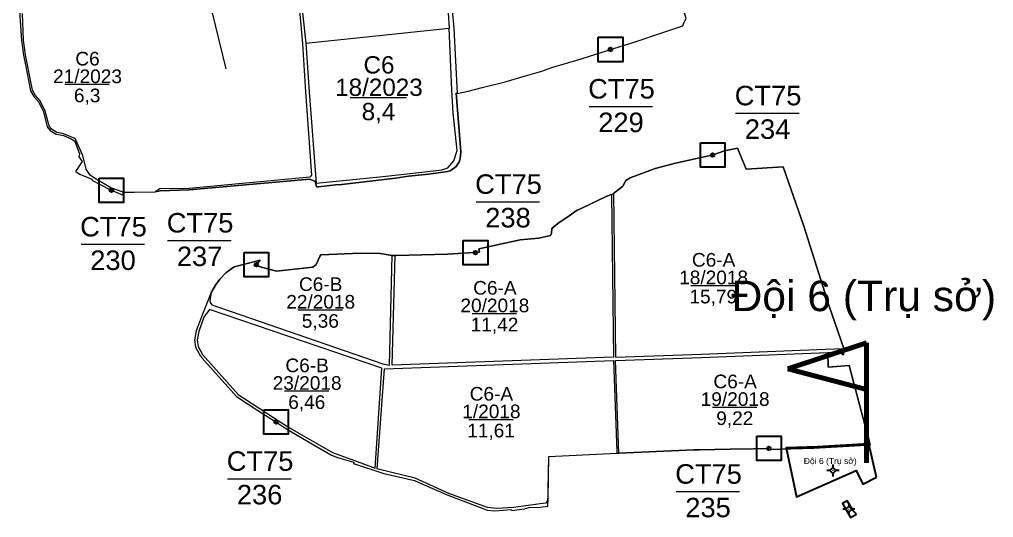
# Model space of a CAD drawing. Header units: metres. Extents: x 413349 to 415633, y 1525740 to 1530795.
# Drawn here: x 413621 to 415617, y 1528311 to 1529333 of the extents above; entities that cross this region are included whole.
import ezdxf
from ezdxf.enums import TextEntityAlignment as Align

# ---------------------------------------------------------------- set-up
doc = ezdxf.new("R2010")
doc.units = ezdxf.units.M
doc.header["$MEASUREMENT"] = 0
doc.layers.add('RanhTwo', color=3, linetype='Continuous', lineweight=0)
doc.layers.add('TruSo', color=1, linetype='Continuous', lineweight=106)
doc.styles.add('Style-Arial', font='arial.ttf')

# ---------------------------------------------------------------- blocks, each defined once
blk = doc.blocks.new('*U0')
at = {"color": 0, "linetype": 'Continuous', "lineweight": -2, "ltscale": 10, "flags": 128}
blk.add_lwpolyline([(-150, 150), (150, 150), (150, -150), (-150, -150), (-150, 150)], close=True, dxfattribs=at)
at = {"color": 0, "linetype": 'Continuous', "lineweight": -2, "ltscale": 10}
blk.add_circle((-0.02828, 0.016065), 22.5, dxfattribs=at)
blk = doc.blocks.new('*U8')
at = {"layer": 'RanhTwo', "color": 3, "linetype": 'Continuous', "lineweight": 13}
blk.add_line((-66.520877, -1.660429), (63.750129, -1.660429), dxfattribs=at)
at = {"layer": 'RanhTwo', "color": 3, "linetype": 'Continuous', "lineweight": 13, "style": 'Style-Arial'}
for s, p in [('CT75', (-0.000029, 14.422722)), ('229', (-1.025137, -54.422685))]:
    blk.add_text(s, height=40, dxfattribs=at).set_placement(p, align=Align.CENTER)
blk = doc.blocks.new('*U9')
at = {"layer": 'RanhTwo', "color": 3, "linetype": 'Continuous', "lineweight": 13}
blk.add_line((-66.520877, -1.660429), (63.750129, -1.660429), dxfattribs=at)
at = {"layer": 'RanhTwo', "color": 3, "linetype": 'Continuous', "lineweight": 13, "style": 'Style-Arial'}
for s, p in [('CT75', (-0.000029, 14.422722)), ('230', (-1.025137, -54.422685))]:
    blk.add_text(s, height=40, dxfattribs=at).set_placement(p, align=Align.CENTER)
blk = doc.blocks.new('*U13')
at = {"layer": 'RanhTwo', "color": 3, "linetype": 'Continuous', "lineweight": 13}
blk.add_line((-66.520877, -1.660429), (63.750129, -1.660429), dxfattribs=at)
at = {"layer": 'RanhTwo', "color": 3, "linetype": 'Continuous', "lineweight": 13, "style": 'Style-Arial'}
for s, p in [('CT75', (-0.000029, 14.422722)), ('234', (-1.025137, -54.422685))]:
    blk.add_text(s, height=40, dxfattribs=at).set_placement(p, align=Align.CENTER)
blk = doc.blocks.new('*U14')
at = {"layer": 'RanhTwo', "color": 3, "linetype": 'Continuous', "lineweight": 13}
blk.add_line((-66.520877, -1.660429), (63.750129, -1.660429), dxfattribs=at)
at = {"layer": 'RanhTwo', "color": 3, "linetype": 'Continuous', "lineweight": 13, "style": 'Style-Arial'}
for s, p in [('CT75', (-0.000029, 14.422722)), ('238', (-1.025137, -54.422685))]:
    blk.add_text(s, height=40, dxfattribs=at).set_placement(p, align=Align.CENTER)
blk = doc.blocks.new('*U15')
at = {"layer": 'RanhTwo', "color": 3, "linetype": 'Continuous', "lineweight": 13}
blk.add_line((-66.520877, -1.660429), (63.750129, -1.660429), dxfattribs=at)
at = {"layer": 'RanhTwo', "color": 3, "linetype": 'Continuous', "lineweight": 13, "style": 'Style-Arial'}
for s, p in [('CT75', (-0.000029, 14.422722)), ('237', (-1.025137, -54.422685))]:
    blk.add_text(s, height=40, dxfattribs=at).set_placement(p, align=Align.CENTER)
blk = doc.blocks.new('*U16')
at = {"layer": 'RanhTwo', "color": 3, "linetype": 'Continuous', "lineweight": 13}
blk.add_line((-66.520877, -1.660429), (63.750129, -1.660429), dxfattribs=at)
at = {"layer": 'RanhTwo', "color": 3, "linetype": 'Continuous', "lineweight": 13, "style": 'Style-Arial'}
for s, p in [('CT75', (-0.000029, 14.422722)), ('236', (-1.025137, -54.422685))]:
    blk.add_text(s, height=40, dxfattribs=at).set_placement(p, align=Align.CENTER)
blk = doc.blocks.new('*U17')
at = {"layer": 'RanhTwo', "color": 3, "linetype": 'Continuous', "lineweight": 13}
blk.add_line((-66.520877, -1.660429), (63.750129, -1.660429), dxfattribs=at)
at = {"layer": 'RanhTwo', "color": 3, "linetype": 'Continuous', "lineweight": 13, "style": 'Style-Arial'}
for s, p in [('CT75', (-0.000029, 14.422722)), ('235', (-1.025137, -54.422685))]:
    blk.add_text(s, height=40, dxfattribs=at).set_placement(p, align=Align.CENTER)
blk = doc.blocks.new('*U27')
at = {"layer": 'RanhTwo', "color": 3, "linetype": 'Continuous', "lineweight": 13}
blk.add_line((-66.520877, -1.660429), (63.750129, -1.660429), dxfattribs=at)
at = {"layer": 'RanhTwo', "color": 3, "linetype": 'Continuous', "lineweight": 13, "style": 'Style-Arial'}
blk.add_text('5,36', height=40, dxfattribs=at).set_placement((-1.025137, -54.422685), align=Align.CENTER)
at = {"layer": 'RanhTwo', "color": 3, "linetype": 'Continuous', "lineweight": 13, "insert": (-0.000029, 1.089388), "char_height": 40, "attachment_point": 8, "line_spacing_factor": 0.776524, "style": 'Style-Arial'}
blk.add_mtext('C6-B\\P22/2018', dxfattribs=at)
blk = doc.blocks.new('*U28')
at = {"layer": 'RanhTwo', "color": 3, "linetype": 'Continuous', "lineweight": 13}
blk.add_line((-66.520877, -1.660429), (63.750129, -1.660429), dxfattribs=at)
at = {"layer": 'RanhTwo', "color": 3, "linetype": 'Continuous', "lineweight": 13, "style": 'Style-Arial'}
blk.add_text('6,46', height=40, dxfattribs=at).set_placement((-1.025137, -54.422685), align=Align.CENTER)
at = {"layer": 'RanhTwo', "color": 3, "linetype": 'Continuous', "lineweight": 13, "insert": (-0.000029, 1.089388), "char_height": 40, "attachment_point": 8, "line_spacing_factor": 0.776524, "style": 'Style-Arial'}
blk.add_mtext('C6-B\\P23/2018', dxfattribs=at)
blk = doc.blocks.new('*U29')
at = {"layer": 'RanhTwo', "color": 3, "linetype": 'Continuous', "lineweight": 13}
blk.add_line((-66.520877, -1.660429), (63.750129, -1.660429), dxfattribs=at)
at = {"layer": 'RanhTwo', "color": 3, "linetype": 'Continuous', "lineweight": 13, "style": 'Style-Arial'}
blk.add_text('11,42', height=40, dxfattribs=at).set_placement((-1.025137, -54.422685), align=Align.CENTER)
at = {"layer": 'RanhTwo', "color": 3, "linetype": 'Continuous', "lineweight": 13, "insert": (-0.000029, 1.089388), "char_height": 40, "attachment_point": 8, "line_spacing_factor": 0.776524, "style": 'Style-Arial'}
blk.add_mtext('C6-A\\P20/2018', dxfattribs=at)
blk = doc.blocks.new('*U30')
at = {"layer": 'RanhTwo', "color": 3, "linetype": 'Continuous', "lineweight": 13}
blk.add_line((-66.520877, -1.660429), (63.750129, -1.660429), dxfattribs=at)
at = {"layer": 'RanhTwo', "color": 3, "linetype": 'Continuous', "lineweight": 13, "style": 'Style-Arial'}
blk.add_text('15,79', height=40, dxfattribs=at).set_placement((-1.025137, -54.422685), align=Align.CENTER)
at = {"layer": 'RanhTwo', "color": 3, "linetype": 'Continuous', "lineweight": 13, "insert": (-0.000029, 1.089388), "char_height": 40, "attachment_point": 8, "line_spacing_factor": 0.776524, "style": 'Style-Arial'}
blk.add_mtext('C6-A \\P18/2018', dxfattribs=at)
blk = doc.blocks.new('*U31')
at = {"layer": 'RanhTwo', "color": 3, "linetype": 'Continuous', "lineweight": 13}
blk.add_line((-66.520877, -1.660429), (63.750129, -1.660429), dxfattribs=at)
at = {"layer": 'RanhTwo', "color": 3, "linetype": 'Continuous', "lineweight": 13, "style": 'Style-Arial'}
blk.add_text('11,61', height=40, dxfattribs=at).set_placement((-1.025137, -54.422685), align=Align.CENTER)
at = {"layer": 'RanhTwo', "color": 3, "linetype": 'Continuous', "lineweight": 13, "insert": (-0.000029, 1.089388), "char_height": 40, "attachment_point": 8, "line_spacing_factor": 0.776524, "style": 'Style-Arial'}
blk.add_mtext('C6-A\\P1/2018', dxfattribs=at)
blk = doc.blocks.new('*U51')
at = {"layer": 'RanhTwo', "color": 3, "linetype": 'Continuous', "lineweight": 13}
blk.add_line((-66.520877, -1.660429), (63.750129, -1.660429), dxfattribs=at)
at = {"layer": 'RanhTwo', "color": 3, "linetype": 'Continuous', "lineweight": 13, "style": 'Style-Arial'}
blk.add_text('9,22', height=40, dxfattribs=at).set_placement((-1.025137, -54.422685), align=Align.CENTER)
at = {"layer": 'RanhTwo', "color": 3, "linetype": 'Continuous', "lineweight": 13, "insert": (-0.000029, 1.089388), "char_height": 40, "attachment_point": 8, "line_spacing_factor": 0.776524, "style": 'Style-Arial'}
blk.add_mtext('C6-A \\P19/2018', dxfattribs=at)
blk = doc.blocks.new('CENTRD')
at = {"layer": 'RanhTwo', "linetype": 'Continuous', "lineweight": 30}
h = blk.add_hatch(color=5, dxfattribs=at)
edge = h.paths.add_edge_path()
edge.add_arc((0, 0), 1.5, 0, 360)
at = {"layer": 'RanhTwo', "color": 5, "linetype": 'Continuous', "lineweight": 30}
for p, q in [((-6.25, 0), (-12.5, 0)), ((0, 6.25), (-6.25, 0)), ((-6.25, 0), (0, -6.25)), ((0, 12.5), (0, 6.25)), ((6.25, 0), (0, 6.25)), ((0, -6.25), (6.25, 0)), ((12.5, 0), (6.25, 0)), ((0, -6.25), (0, -12.5))]:
    blk.add_line(p, q, dxfattribs=at)
blk = doc.blocks.new('*U56')
at = {"layer": 'TruSo', "color": 1, "linetype": 'Continuous', "lineweight": 106}
for p, q in [((80.501313, 123.087532), (-80.501268, 70.243642)), ((80.501313, -123.087664), (80.501313, 123.087532)), ((-80.501268, 70.243642), (80.501094, 27.367806))]:
    blk.add_line(p, q, dxfattribs=at)
blk = doc.blocks.new('*U55')
at = {"layer": 'TruSo', "color": 1, "linetype": 'Continuous', "lineweight": 106}
blk.add_blockref('*U56', (-75.311655, -79.483447), dxfattribs=at)
at = {"layer": 'RanhTwo', "color": 7, "linetype": 'Continuous', "lineweight": 0, "style": 'Style-Arial'}
blk.add_text('Đội 6 (Trụ sở)', height=62.5, dxfattribs=at).set_placement((0.000082, 140.071497), align=Align.MIDDLE_CENTER)
blk = doc.blocks.new('*U72')
at = {"layer": 'RanhTwo', "color": 3, "linetype": 'Continuous', "lineweight": 13}
blk.add_line((-66.520877, -1.660429), (63.750129, -1.660429), dxfattribs=at)
at = {"layer": 'RanhTwo', "color": 3, "linetype": 'Continuous', "lineweight": 13, "style": 'Style-Arial'}
blk.add_text('8,4', height=40, dxfattribs=at).set_placement((-1.025137, -54.422685), align=Align.CENTER)
at = {"layer": 'RanhTwo', "color": 3, "linetype": 'Continuous', "lineweight": 13, "insert": (-0.000029, 1.089388), "char_height": 40, "attachment_point": 8, "line_spacing_factor": 0.776524, "style": 'Style-Arial'}
blk.add_mtext('C6\\P18/2023', dxfattribs=at)
blk = doc.blocks.new('*U73')
at = {"layer": 'RanhTwo', "color": 3, "linetype": 'Continuous', "lineweight": 13}
blk.add_line((-66.520877, -1.660429), (63.750129, -1.660429), dxfattribs=at)
at = {"layer": 'RanhTwo', "color": 3, "linetype": 'Continuous', "lineweight": 13, "style": 'Style-Arial'}
blk.add_text('6,3', height=40, dxfattribs=at).set_placement((-1.025137, -54.422685), align=Align.CENTER)
at = {"layer": 'RanhTwo', "color": 3, "linetype": 'Continuous', "lineweight": 13, "insert": (-0.000029, 1.089388), "char_height": 40, "attachment_point": 8, "line_spacing_factor": 0.776524, "style": 'Style-Arial'}
blk.add_mtext('C6\\P21/2023', dxfattribs=at)

msp = doc.modelspace()

# ---------------------------------------------------------------- linework, layer by layer
at = {"layer": 'RanhTwo', "color": 7, "linetype": 'Continuous', "lineweight": 0}
msp.add_line((413988.692401, 1529462.198874), (414044.228678, 1529231.738668), dxfattribs=at)
at = {"layer": 'RanhTwo', "color": 3, "linetype": 'Continuous', "lineweight": 13}
for p, q in [((414494.479, 1529426.05), (414501.777, 1529315.046)), ((414196.079, 1529393.043), (414208.501, 1529284.011)), ((414208.501, 1529284.011), (414501.777, 1529315.046))]:
    msp.add_line(p, q, dxfattribs=at)
at = {"layer": 'RanhTwo', "color": 3, "linetype": 'Continuous', "lineweight": 0}
for p, q in [((414385.197, 1528848.71), (414390.9367, 1528848.8484)), ((414014.1571, 1528772.4263), (414015.46, 1528775.12)), ((414845.4552, 1528442.854), (414849.4511, 1528443.0428)), ((414704.1477, 1528334.3731), (414704.489, 1528350.09))]:
    msp.add_line(p, q, dxfattribs=at)
at = {"layer": 'RanhTwo', "color": 1, "linetype": 'Continuous', "lineweight": 13}
msp.add_line((415336.33, 1528318.67), (415336.54, 1528318.3), dxfattribs=at)
at = {"layer": 'RanhTwo', "color": 3, "linetype": 'Continuous', "lineweight": 0, "flags": 128}
for points in [[(414488.783, 1529769.5328), (414490.267, 1529629.61), (414501.566, 1529426.003), (414511.558, 1529314.803), (414518.0579, 1529181.221)], [(414191.6664, 1529390.4466), (414201.194, 1529282.774), (414207.341, 1529184.238), (414220.079, 1529013.291), (414216.661, 1529009.637), (413969.254, 1528986.385), (413908.87, 1528985.31), (413899.271, 1528979.113)], [(414518.0579, 1529181.221), (414541.19, 1529185.96), (414569.67, 1529193.22), (414616.37, 1529205.12), (414658.37, 1529217.57), (414687.2, 1529225.45), (414689.99, 1529226.21), (414714.62, 1529234.74), (414763.86, 1529249.45), (414887.12, 1529288.44), (414889, 1529289.08), (414933.67, 1529304.33), (414980.91, 1529319.99), (414983.09, 1529325.71), (414987.78, 1529334.77), (414978.25, 1529365.31), (414993.89, 1529368.78), (414996.48, 1529361.56), (415010.16, 1529364.72), (415058.51, 1529378.93), (415101.2439, 1529390.7326)], [(413621.339, 1529350.348), (413625.818, 1529289.973), (413629.512, 1529259.743), (413633.611, 1529239.778), (413644.232, 1529186.528), (413650.701, 1529174.549), (413660.7164, 1529163.5253), (413670.2812, 1529143.315), (413678.316, 1529112.878), (413684.374, 1529104.776), (413696.2394, 1529097.6961), (413697.56, 1529097.46), (413711.83, 1529094.67), (413727.5, 1529087.89), (413734.47, 1529083.01), (413744.08, 1529057.47), (413742.84, 1529051.38), (413749.87, 1529041.31), (413736.27, 1529020.99), (413737.35, 1529020.01), (413745.29, 1529015.29), (413769.46, 1529005.34), (413770.091, 1529004.563), (413769.563, 1529003.24), (413806.7483, 1528984.1528), (413833.78, 1528972.32), (413834.002, 1528978.704)], [(413834.002, 1528978.704), (413808.234, 1528987.784), (413774.803, 1529006.967), (413766.264, 1529013.176), (413757.902, 1529026.106), (413751.371, 1529053.69), (413735.537, 1529088.946), (413709.37, 1529098.705), (413697.925, 1529101.219), (413687.189, 1529107.625), (413682.3966, 1529114.7001), (413673.967, 1529144.618), (413663.984, 1529165.712), (413653.898, 1529176.814), (413647.93, 1529187.865), (413633.354, 1529260.363), (413629.699, 1529290.277), (413627.792, 1529345.2176)], [(414208.501, 1529284.011), (414215.061, 1529184.549), (414229.581, 1528996.714), (414359.585, 1529009.747), (414421.829, 1529017.173), (414486.712, 1529024.637), (414499.342, 1529028.676), (414511.624, 1529042.641), (414518.346, 1529064.242), (414509.914, 1529141.214), (414507.049, 1529188.696), (414501.777, 1529315.046)], [(414518.0579, 1529181.221), (414517.76, 1529181.16), (414516.41, 1529181.51), (414525.94, 1529061.1), (414524.27, 1529046.86), (414522.14, 1529041.11), (414519.6, 1529036.52), (414517.53, 1529033.19), (414515.93, 1529031.21), (414513.87, 1529028.93), (414503.65, 1529022.35), (414498.83, 1529020.96), (414494.13, 1529020.02), (414484.45, 1529019.04), (414459.23, 1529015.36), (414418.86, 1529011.07), (414391.73, 1529007.64), (414281.71, 1528994.2), (414269.14, 1528993.82), (414233.99, 1528989.37), (414229.94, 1528989.28), (414227.99, 1528998.67), (414226.71, 1529001.04), (414215.501, 1529005.358), (413969.317, 1528983.151), (413909.9642, 1528981.4399), (413899.271, 1528979.113)], [(414838.767, 1528976.0389), (414857.746, 1528991.189), (414863.983, 1529002.365), (414872.806, 1529008.28), (414923.929, 1529027.434), (414965.751, 1529038.391), (415006.333, 1529047.115), (415043.108, 1529055.021), (415066.218, 1529063.21), (415092.918, 1529069.162), (415110.692, 1529025.695), (415186.088, 1529030.859), (415228.774, 1528908.618), (415280.821, 1528744.417), (415311.0334, 1528658.1113)], [(413834.002, 1528978.704), (413856.171, 1528978.6524), (413899.271, 1528979.113)], [(414834.792, 1528973.7333), (414837.6339, 1528975.3817), (414838.7667, 1528976.0387), (414838.767, 1528976.0389)], [(414838.767, 1528976.0389), (414842.4604, 1528640.245), (415018.75, 1528646.061), (415272.586, 1528656.546), (415311.0334, 1528658.1113)], [(414834.792, 1528973.7333), (414838.4617, 1528640.1056), (414385.3403, 1528623.4643), (414390.9367, 1528848.8484)], [(414390.9367, 1528848.8484), (414393.49, 1528848.91), (414498.31, 1528851.61), (414564.16, 1528855.19), (414563.02, 1528862.15), (414647.37, 1528880.7), (414685.52, 1528884.17), (414709.41, 1528889.62), (414711.444, 1528894.164), (414712.313, 1528904.161), (414724.91, 1528914.612), (414747.5726, 1528929.9339), (414764.569, 1528941.425), (414772.1983, 1528945.052), (414825.233, 1528970.265), (414834.792, 1528973.7333)], [(414014.1571, 1528772.4263), (414011.322, 1528755.581), (414011.785, 1528752.118), (414015.433, 1528747.712), (414365.7048, 1528626.4246), (414379.9482, 1528623.8509), (414385.197, 1528848.71)], [(414015.46, 1528775.12), (414022.96, 1528787.71), (414032.08, 1528799.83), (414044.437, 1528813.027), (414061.152, 1528825.454), (414114.34, 1528838.85), (414105.846, 1528827.841), (414112.79, 1528826.33), (414148.3255, 1528816.617), (414222.8512, 1528824.9007), (414229.2563, 1528830.2773), (414237.383, 1528848.2), (414238.641, 1528849.84), (414320.041, 1528853.729), (414360.798, 1528853.06), (414385.197, 1528848.71)], [(414014.1571, 1528772.4263), (413999.199, 1528735.449), (413983.63, 1528693.795), (413980.048, 1528675.62), (413982.166, 1528660.598), (413992.087, 1528642.238), (413995.783, 1528638.093), (414066.207, 1528559.141), (414110.045, 1528530.505), (414137.537, 1528513.11), (414146.863, 1528507.486), (414167.516, 1528493.681), (414222.087, 1528461.618), (414260.74, 1528439.332), (414272.738, 1528434.553), (414306.601, 1528424.789), (414305.675, 1528422.268), (414368.014, 1528401.287), (414430.744, 1528386.775), (414445.722, 1528379.912), (414501.541, 1528356.23), (414569.683, 1528330.468), (414579.594, 1528326.278), (414595.384, 1528324.8747), (414629.942, 1528327.342), (414630.295, 1528325.621), (414656.496, 1528329.2651), (414666.09, 1528331.38), (414688.528, 1528332.703), (414704.1477, 1528334.3731)], [(414364.2488, 1528617.2175), (414010.615, 1528737.949), (413999.101, 1528722.354), (413988.79, 1528692.405), (413985.453, 1528675.473), (413987.312, 1528662.29), (413996.481, 1528645.321), (414069.715, 1528563.218), (414171.048, 1528497.025), (414262.992, 1528444.187), (414307.801, 1528428.312), (414350.3382, 1528412.589), (414364.2488, 1528617.2175)], [(415311.0334, 1528658.1113), (415311.0468, 1528658.073), (415310.155, 1528644.677), (415304.254, 1528648.137), (415277.632, 1528649.873)], [(414849.4511, 1528443.0428), (414842.704, 1528633.361), (415019.0088, 1528639.1775), (415277.632, 1528649.873)], [(415277.632, 1528649.873), (415278.875, 1528619.755), (415321.8589, 1528622.723), (415353.38, 1528504.15), (415354.46, 1528500), (415362.4778, 1528469.0424), (415364.9, 1528459.69), (415358.29, 1528459.33), (415356.42, 1528459.3), (415249.41, 1528453.26), (415157.3689, 1528450.3975), (415156.886, 1528453.003), (415125.478, 1528452.3), (415077.5362, 1528451.2271), (415015.023, 1528449.828), (415003.465, 1528450.294), (414849.4511, 1528443.0428)], [(414704.489, 1528350.09), (414700.502, 1528340.723), (414688.208, 1528338.879), (414654.59, 1528334.382), (414633.728, 1528331.461), (414599.911, 1528329.825), (414580.754, 1528331.528), (414501.392, 1528360.177), (414432.3672, 1528391.9227), (414356.157, 1528410.484), (414354.245, 1528411.1757), (414354.2999, 1528411.9215), (414369.3256, 1528615.9832), (414838.7064, 1528633.2217), (414845.3292, 1528446.4088), (414845.4552, 1528442.854)], [(414704.489, 1528350.09), (414706.363, 1528436.398), (414845.4552, 1528442.854)]]:
    msp.add_lwpolyline(points, dxfattribs=at)
at = {"layer": 'RanhTwo', "color": 3, "linetype": 'Continuous', "lineweight": 13, "flags": 128}
for points in [[(413621.339, 1529350.348), (413625.818, 1529289.973), (413629.512, 1529259.743), (413633.611, 1529239.778), (413644.232, 1529186.528), (413650.701, 1529174.549), (413660.7164, 1529163.5253), (413670.2812, 1529143.315), (413678.316, 1529112.878), (413684.374, 1529104.776), (413696.2394, 1529097.6961), (413697.56, 1529097.46), (413711.83, 1529094.67), (413727.5, 1529087.89), (413734.47, 1529083.01), (413744.08, 1529057.47), (413742.84, 1529051.38), (413749.87, 1529041.31), (413736.27, 1529020.99), (413737.35, 1529020.01), (413745.29, 1529015.29), (413769.46, 1529005.34), (413770.091, 1529004.563), (413769.563, 1529003.24), (413806.7483, 1528984.1528), (413833.78, 1528972.32), (413834.002, 1528978.704), (413856.171, 1528978.6524), (413899.271, 1528979.113), (413909.9642, 1528981.4399), (413969.317, 1528983.151), (414215.501, 1529005.358), (414226.71, 1529001.04), (414227.99, 1528998.67), (414229.94, 1528989.28), (414233.99, 1528989.37), (414269.14, 1528993.82), (414281.71, 1528994.2), (414391.73, 1529007.64), (414418.86, 1529011.07), (414459.23, 1529015.36), (414484.45, 1529019.04), (414494.13, 1529020.02), (414498.83, 1529020.96), (414503.65, 1529022.35), (414513.87, 1529028.93), (414515.93, 1529031.21), (414517.53, 1529033.19), (414519.6, 1529036.52), (414522.14, 1529041.11), (414524.27, 1529046.86), (414525.94, 1529061.1), (414516.41, 1529181.51), (414517.76, 1529181.16), (414518.0579, 1529181.221), (414541.19, 1529185.96), (414569.67, 1529193.22), (414616.37, 1529205.12), (414658.37, 1529217.57), (414687.2, 1529225.45), (414689.99, 1529226.21), (414714.62, 1529234.74), (414763.86, 1529249.45), (414887.12, 1529288.44), (414889, 1529289.08), (414933.67, 1529304.33), (414980.91, 1529319.99), (414983.09, 1529325.71), (414987.78, 1529334.77)], [(415364.9, 1528459.69), (415362.4778, 1528469.0424), (415354.46, 1528500), (415353.38, 1528504.15), (415321.8589, 1528622.723), (415278.875, 1528619.755), (415277.632, 1528649.873), (415304.254, 1528648.137), (415310.155, 1528644.677), (415311.0468, 1528658.073), (415280.821, 1528744.417), (415228.774, 1528908.618), (415186.088, 1529030.859), (415110.692, 1529025.695), (415092.918, 1529069.162), (415066.218, 1529063.21), (415043.108, 1529055.021), (415006.333, 1529047.115), (414965.751, 1529038.391), (414923.929, 1529027.434), (414872.806, 1529008.28), (414863.983, 1529002.365), (414857.746, 1528991.189), (414838.7667, 1528976.0387), (414834.7918, 1528973.7332), (414825.233, 1528970.265), (414772.1983, 1528945.052), (414764.569, 1528941.425), (414747.5726, 1528929.9339), (414724.91, 1528914.612), (414712.313, 1528904.161), (414711.444, 1528894.164), (414709.41, 1528889.62), (414685.52, 1528884.17), (414647.37, 1528880.7), (414563.02, 1528862.15), (414564.16, 1528855.19), (414498.31, 1528851.61), (414393.49, 1528848.91), (414385.197, 1528848.71), (414360.798, 1528853.06), (414320.041, 1528853.729), (414238.641, 1528849.84), (414237.383, 1528848.2), (414229.2563, 1528830.2773), (414222.8512, 1528824.9007), (414148.3255, 1528816.617), (414112.79, 1528826.33), (414105.846, 1528827.841), (414114.34, 1528838.85), (414061.152, 1528825.454), (414044.437, 1528813.027), (414032.08, 1528799.83), (414022.96, 1528787.71), (414015.46, 1528775.12), (414014.1571, 1528772.4263), (413999.199, 1528735.449), (413983.63, 1528693.795), (413980.048, 1528675.62), (413982.166, 1528660.598), (413992.087, 1528642.238), (413995.783, 1528638.093), (414066.207, 1528559.141), (414110.045, 1528530.505), (414137.537, 1528513.11), (414146.863, 1528507.486), (414167.516, 1528493.681), (414222.087, 1528461.618), (414260.74, 1528439.332), (414272.738, 1528434.553), (414306.601, 1528424.789), (414305.675, 1528422.268), (414368.014, 1528401.287), (414430.744, 1528386.775), (414445.722, 1528379.912), (414501.541, 1528356.23), (414569.683, 1528330.468), (414579.594, 1528326.278), (414595.384, 1528324.8747), (414629.942, 1528327.342), (414630.295, 1528325.621), (414656.496, 1528329.2651), (414666.09, 1528331.38), (414688.528, 1528332.703), (414704.1477, 1528334.3731), (414706.363, 1528436.398), (414845.455, 1528442.854), (414849.4511, 1528443.0428), (415003.465, 1528450.294), (415015.023, 1528449.828), (415077.5362, 1528451.2271), (415125.478, 1528452.3), (415156.886, 1528453.003), (415157.3689, 1528450.3975), (415249.41, 1528453.26), (415356.42, 1528459.3), (415358.29, 1528459.33), (415364.9, 1528459.69)]]:
    msp.add_lwpolyline(points, dxfattribs=at)
at = {"layer": 'RanhTwo', "color": 5, "linetype": 'Continuous', "lineweight": 30, "flags": 128}
for points in [[(415377.65, 1528394.15), (415361.97, 1528462.01), (415256.66, 1528456.15), (415192.41, 1528454.15), (415213.69, 1528353.42), (415336.15, 1528407.58), (415349.98, 1528379.71), (415377.65, 1528394.15)], [(415336.33, 1528318.67), (415329.26, 1528325.27), (415327.71, 1528327.92), (415317.27, 1528345.55), (415307.99, 1528340.14), (415324.51, 1528311.12), (415336.54, 1528318.3)]]:
    msp.add_lwpolyline(points, dxfattribs=at)

# ---------------------------------------------------------------- block references
at = {"layer": 'RanhTwo', "color": 3, "linetype": 'Continuous', "lineweight": 30, "ltscale": 1.666667, "xscale": 0.166667, "yscale": 0.166667, "zscale": 0.166667}
for p in [(414832.516, 1529271.287), (415041.752, 1529054.696), (413809.757713, 1528982.471323), (414555.84, 1528854.754), (414106.764, 1528829.739), (414147.08, 1528507.375), (415157.206, 1528452.824)]:
    msp.add_blockref('*U0', p, dxfattribs=at)
at = {"layer": 'RanhTwo', "color": 3, "linetype": 'Continuous', "lineweight": 13}
for name, p, xscale, yscale, zscale in [('*U73', (413760.75986, 1529201.12316), 0.698935, 0.698935, 0.698935), ('*U72', (414358.076674, 1529174.541576), 0.888426, 0.888426, 0.888426), ('*U30', (415043.881696, 1528788.504003), 0.698935, 0.698935, 0.698935), ('*U27', (414238.60567, 1528738.524681), 0.698935, 0.698935, 0.698935), ('*U29', (414595.610076, 1528731.058949), 0.698935, 0.698935, 0.698935), ('*U28', (414210.837531, 1528571.926942), 0.698935, 0.698935, 0.698935), ('*U51', (415087.9691, 1528538.937052), 0.698935, 0.698935, 0.698935), ('*U31', (414588.484219, 1528513.617733), 0.698935, 0.698935, 0.698935)]:
    msp.add_blockref(name, p, dxfattribs=dict(at, xscale=xscale, yscale=yscale, zscale=zscale))
for name, p in [('*U8', (414855.058361, 1529156.230109)), ('*U13', (415155.488693, 1529142.346964)), ('*U14', (414623.494785, 1528960.738886)), ('*U15', (413991.469244, 1528881.343839)), ('*U9', (413814.013591, 1528873.368806)), ('*U16', (414114.436714, 1528392.472706)), ('*U17', (415033.457512, 1528366.074949))]:
    msp.add_blockref(name, p, dxfattribs=at)
at = {"layer": 'RanhTwo', "color": 5, "linetype": 'Continuous', "lineweight": 30}
for p in [(415288.37, 1528407.72), (415321.09, 1528328.34)]:
    msp.add_blockref('CENTRD', p, dxfattribs=at)
at = {"layer": 'TruSo', "color": 1, "linetype": 'Continuous', "lineweight": 106}
msp.add_blockref('*U55', (415351.754, 1528625.6855), dxfattribs=at)

# ---------------------------------------------------------------- texts
at = {"layer": 'RanhTwo', "color": 7, "linetype": 'Continuous', "lineweight": 13, "style": 'Style-Arial'}
for s, height, p in [('Đội 6 (Trụ sở)', 12.5, (415228.685917, 1528420.870854)), ('Đội 6 (Nhà công vụ)', 0.78125, (415316.803586, 1528328.33551))]:
    msp.add_text(s, height=height, dxfattribs=at).set_placement(p)

doc.saveas('drawing.dxf')
